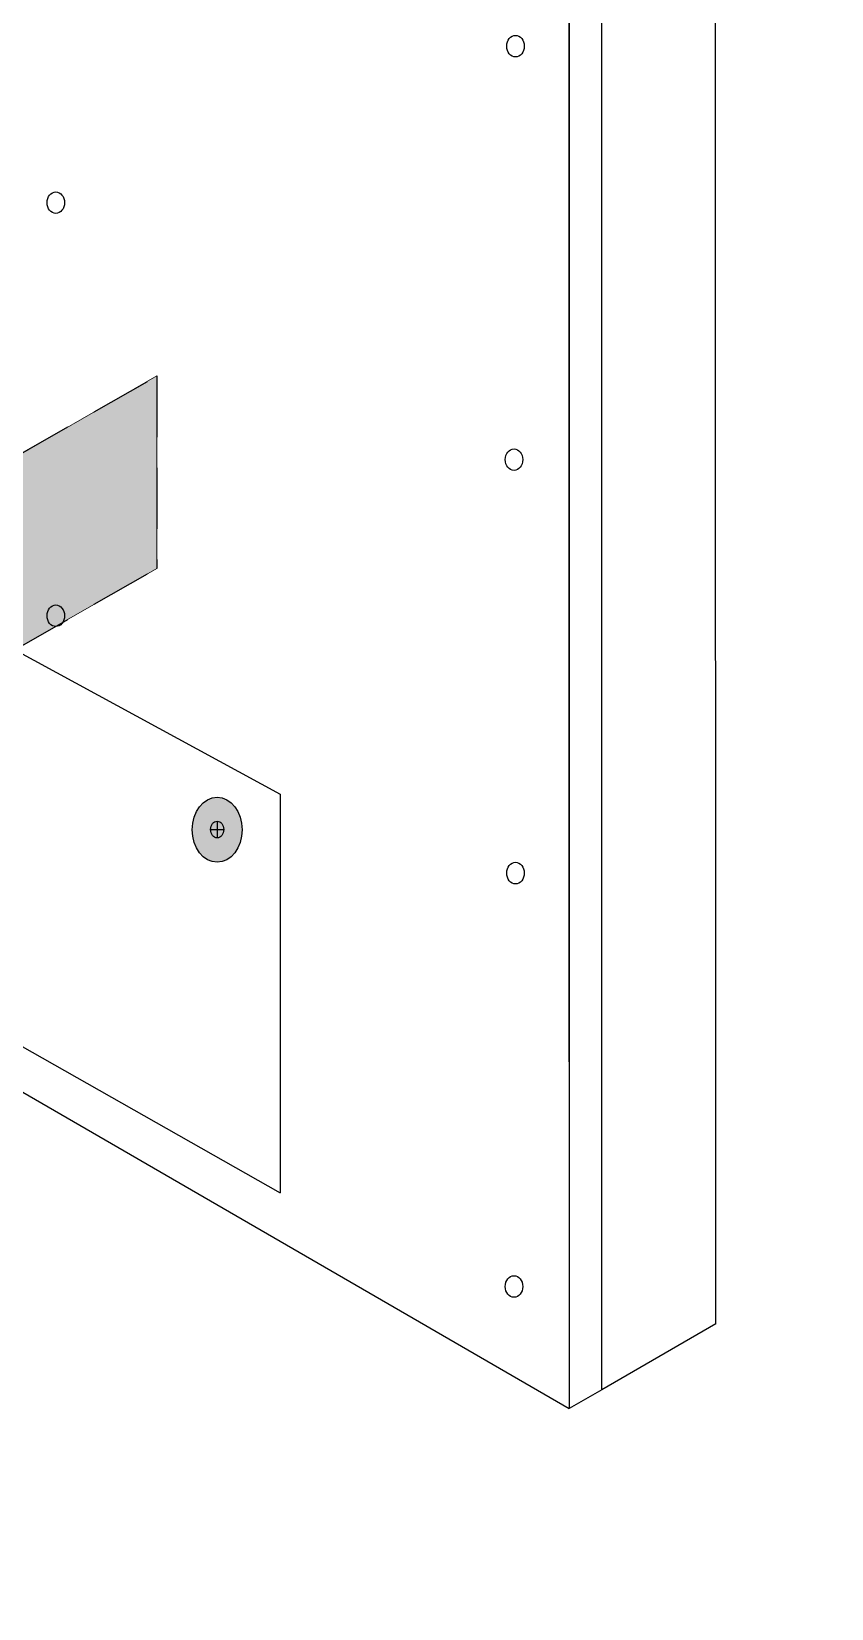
# Model space of a CAD drawing. Extents: x -1140 to 5605, y -816 to 1734.
# Drawn here: x -145.6 to -27.9, y -228.6 to 3.5 of the extents above; entities that cross this region are included whole.
import ezdxf

# ---------------------------------------------------------------- set-up
doc = ezdxf.new("R2010")
doc.units = 0
doc.header["$MEASUREMENT"] = 0
for name, pattern in [('AI-Linetype-4', [13.504076, 9.002717, -4.501359]), ('AI-Linetype-5', [13.504076, 9.002717, -4.501359]), ('AI-Linetype-6', [13.504076, 9.002717, -4.501359])]:
    doc.linetypes.add(name, pattern=pattern)
for name, color, linetype, lineweight in [('.ATI-HATCH', 7, 'Continuous', 0), ('G-ANNO-TTLB', 7, 'Continuous', 0), ('TYVEK', 7, 'Continuous', 0)]:
    doc.layers.add(name, color=color, linetype=linetype, lineweight=lineweight)

# ---------------------------------------------------------------- blocks, each defined once
blk = doc.blocks.new('Block_68')
at = {"layer": 'TYVEK', "color": 252, "lineweight": 25, "true_color": 0x848484}
for centre in [(-74.38, 1.35), (-142.06, -21.69), (-74.59, -59.52), (-74.38, -120.39), (-74.59, -181.25)]:
    blk.add_ellipse(centre, major_axis=(0, 1.59), ratio=0.812499, dxfattribs=at)

msp = doc.modelspace()

# ---------------------------------------------------------------- hatches: boundary and pattern name
at = {"layer": '.ATI-HATCH', "true_color": 0x808080, "transparency": 33554559}
msp.add_hatch(color=8, dxfattribs=at).paths.add_polyline_path([(-272.78, 0.14), (-272.36, -27.84), (-158.39, -93.37), (-127.16, -75.53), (-127.16, -47.2), (-152.13, -61.51), (-241.94, -10.56), (-241.94, 17.76)])
at = {"layer": 'G-ANNO-TTLB', "true_color": 0xff00ff, "transparency": 33554687}
h = msp.add_hatch(color=6, dxfattribs=at)
edge = h.paths.add_edge_path()
edge.add_spline(control_points=[(1815.43, -731.7), (1815.43, -731.7), (-1114.08, -731.7), (-1114.08, -731.7), (-1114.08, -731.7), (-1114.08, 1725.3), (-1114.08, 1725.3), (-1114.08, 1725.3), (1815.43, 1725.3), (1815.43, 1725.3), (1815.43, 1725.3), (1815.43, -731.7), (1815.43, -731.7)], knot_values=[0, 0, 0, 0, 1, 1, 1, 2, 2, 2, 3, 3, 3, 4, 4, 4, 4], degree=3, periodic=0)
edge = h.paths.add_edge_path()
edge.add_spline(control_points=[(-1105.08, 1716.3), (-1105.08, 1716.3), (-1105.08, -722.7), (-1105.08, -722.7), (-1105.08, -722.7), (1806.43, -722.7), (1806.43, -722.7), (1806.43, -722.7), (1806.43, 1716.3), (1806.43, 1716.3), (1806.43, 1716.3), (-1105.08, 1716.3), (-1105.08, 1716.3)], knot_values=[0, 0, 0, 0, 1, 1, 1, 2, 2, 2, 3, 3, 3, 4, 4, 4, 4], degree=3, periodic=0)
edge.add_line((-1105.08, 1716.3), (-1105.08, 1716.3))
at = {"layer": 'TYVEK', "true_color": 0x003b71, "transparency": 33554687}
h = msp.add_hatch(color=156, dxfattribs=at)
h.dxf.hatch_style = 2
edge = h.paths.add_edge_path()
edge.add_ellipse((-118.3, -114.01), major_axis=(0, 4.78), ratio=0.766948, start_angle=0, end_angle=360)

# ---------------------------------------------------------------- linework, layer by layer
at = {"layer": '.ATI-HATCH'}
msp.add_lwpolyline([(-272.78, 0.14), (-272.36, -27.84), (-158.39, -93.37), (-127.16, -75.53), (-127.16, -47.2), (-152.13, -61.51), (-241.94, -10.56), (-241.94, 17.76)], close=True, dxfattribs=at)
at = {"layer": 'G-ANNO-TTLB'}
for points in [[(1815.43, -731.7), (1815.43, -731.7), (-1114.08, -731.7), (-1114.08, -731.7), (-1114.08, -731.7), (-1114.08, 1725.3), (-1114.08, 1725.3), (-1114.08, 1725.3), (1815.43, 1725.3), (1815.43, 1725.3), (1815.43, 1725.3), (1815.43, -731.7), (1815.43, -731.7)], [(-1105.08, 1716.3), (-1105.08, 1716.3), (-1105.08, -722.7), (-1105.08, -722.7), (-1105.08, -722.7), (1806.43, -722.7), (1806.43, -722.7), (1806.43, -722.7), (1806.43, 1716.3), (1806.43, 1716.3), (1806.43, 1716.3), (-1105.08, 1716.3), (-1105.08, 1716.3)]]:
    msp.add_open_spline(points, degree=3, knots=[0, 0, 0, 0, 1, 1, 1, 2, 2, 2, 3, 3, 3, 4, 4, 4, 4], dxfattribs=at)
at = {"layer": 'TYVEK', "color": 33, "lineweight": 25, "true_color": 0xcc9966}
for q in [(-45.01, 288.6), (-61.67, -196.44)]:
    msp.add_line((-44.87, -186.72), q, dxfattribs=at)
at = {"layer": 'TYVEK', "color": 2, "lineweight": 25, "true_color": 0xffff00}
for p, q in [((-61.67, -196.44), (-61.67, 278.96)), ((-66.48, 276.18), (-66.48, -199.17)), ((-66.48, -148.18), (-66.48, 218.41)), ((-335.27, -43.61), (-66.48, -199.22)), ((-61.67, -196.44), (-66.48, -199.22))]:
    msp.add_line(p, q, dxfattribs=at)
at = {"layer": 'TYVEK', "color": 4, "linetype": 'AI-Linetype-4', "lineweight": 25, "true_color": 0x00ffff}
msp.add_line((-148.11, -59.17), (-127.16, -47.2), dxfattribs=at)
at = {"layer": 'TYVEK', "color": 4, "linetype": 'AI-Linetype-5', "lineweight": 25, "true_color": 0x00ffff}
msp.add_line((-127.16, -47.2), (-127.16, -75.53), dxfattribs=at)
at = {"layer": 'TYVEK', "color": 4, "lineweight": 25, "true_color": 0x00ffff}
for p, q in [((-304.62, -56.64), (-109.03, -167.45)), ((-148.11, -87.5), (-109.03, -108.78)), ((-109.03, -108.78), (-109.03, -167.45))]:
    msp.add_line(p, q, dxfattribs=at)
at = {"layer": 'TYVEK', "color": 4, "linetype": 'AI-Linetype-6', "lineweight": 25, "true_color": 0x00ffff}
msp.add_line((-148.11, -87.5), (-127.16, -75.53), dxfattribs=at)
at = {"layer": 'TYVEK', "color": 18, "lineweight": 25, "true_color": 0x080808}
for p, q in [((-118.3, -112.75), (-118.3, -115.22)), ((-119.28, -113.98), (-117.33, -113.98))]:
    msp.add_line(p, q, dxfattribs=at)
at = {"layer": 'TYVEK', "color": 252, "lineweight": 25, "true_color": 0x848484}
msp.add_ellipse((-142.06, -82.5), major_axis=(0, 1.59), ratio=0.812499, dxfattribs=at)
at = {"layer": 'TYVEK', "color": 18, "lineweight": 25, "true_color": 0x000000}
msp.add_ellipse((-118.3, -114.01), major_axis=(0, 4.78), ratio=0.766948, dxfattribs=at)
at = {"layer": 'TYVEK', "color": 18, "lineweight": 25, "true_color": 0x080808}
msp.add_ellipse((-118.3, -113.98), major_axis=(0, 1.23), ratio=0.788846, dxfattribs=at)

# ---------------------------------------------------------------- block references
at = {"layer": 'TYVEK'}
msp.add_blockref('Block_68', (0, 0), dxfattribs=at)

doc.saveas('drawing.dxf')
